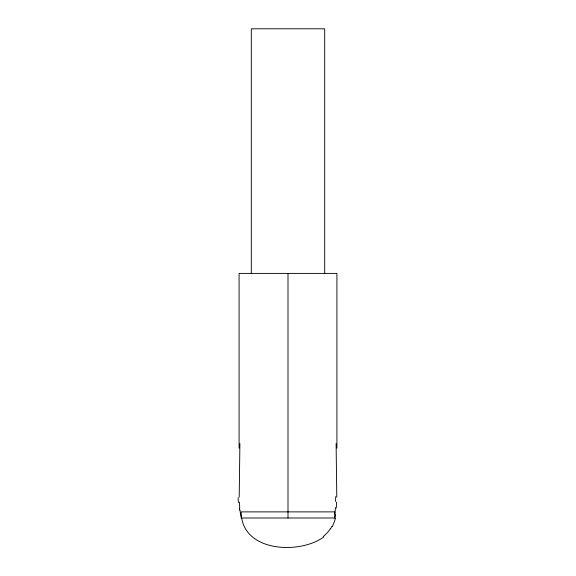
<?xml version="1.0" encoding="UTF-8"?>
<svg xmlns="http://www.w3.org/2000/svg" width="576" height="576" viewBox="0 0 576 576"><rect width="100%" height="100%" fill="white"/><g stroke="black" fill="none" stroke-linecap="round" stroke-linejoin="round"><path stroke-width="0.86" d="M336.794 497.153L336.103 443.57M239.897 443.578L239.206 497.16M336.622 502.114L336.254 508.09M335.506 514.548L334.814 518.004L241.186 518.004L239.926 510.062M331.826 526.471L330.588 528.811M323.762 536.99C298.865 555.012 241.07 551.822 241.186 511.884L334.814 511.884L334.814 518.076M239.746 508.09L239.378 502.114M336.917 448.114L336.917 273.398L239.083 273.398L239.083 448.114M324.691 273.398L324.691 28.8L251.309 28.8L251.309 273.398M288 273.398L288 518.004M239.746 510.185A72.907 38.405 -81.6 0 1 239.566 508.198M238.349 502.697A136.915 65.794 -83 0 1 238.162 497.671M335.707 496.62A137.16 63.907 83.3 0 1 335.549 501.509M335.462 507.629A60.185 31.406 81.7 0 1 334.8 513.979M335.434 518.328A60.775 50.285 39.7 0 1 332.201 526.694M330.394 528.703A43.524 35.51 19.8 0 1 323.23 536.501"/></g></svg>
